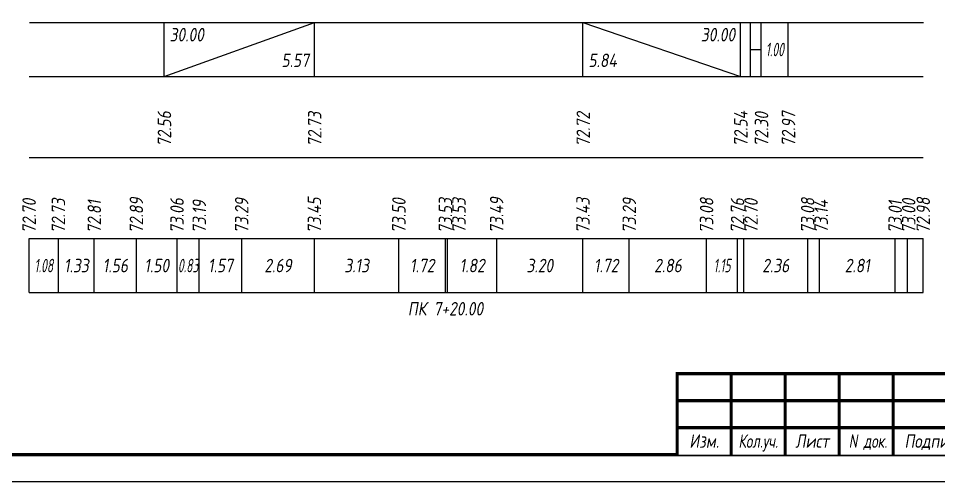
# Model space of a CAD drawing. Extents: x -717 to 1451, y -133302 to 233.
# Drawn here: x 78 to 248.4, y -11423.4 to -11337.7 of the extents above; entities that cross this region are included whole.
import ezdxf
from ezdxf.enums import TextEntityAlignment as Align

# ---------------------------------------------------------------- set-up
doc = ezdxf.new("R2010")
doc.units = 0
for name, color, linetype in [('Зарамочное оформление', 7, 'Continuous'), ('Код_510', 7, 'Continuous'), ('Код_516', 1, 'Continuous'), ('Подписи поперечников', 7, 'Continuous'), ('Таблица', 7, 'Continuous')]:
    doc.layers.add(name, color=color, linetype=linetype)
doc.styles.add('М', font='romand.shx', dxfattribs={"width": 0.8, "oblique": 10, "height": 2.5})

# ---------------------------------------------------------------- blocks, each defined once
blk = doc.blocks.new('Штамп')
at = {"linetype": 'Continuous'}
blk.add_wipeout([(199.95, -411.25), (384.95, -411.25), (384.95, -426.25), (199.95, -426.25)], dxfattribs=at).dxf.layer = 'Зарамочное оформление'
at = {"layer": 'Зарамочное оформление', "linetype": 'Continuous', "lineweight": -3, "const_width": 0.6, "flags": 128}
for points in [[(199.95, -426.25), (199.95, -411.25), (384.95, -411.25)], [(209.95, -411.25), (209.95, -426.25)], [(219.95, -411.25), (219.95, -426.25)], [(229.95, -411.25), (229.95, -426.25)], [(239.95, -411.25), (239.95, -426.25)], [(199.95, -416.25), (264.95, -416.25)], [(199.95, -421.25), (264.95, -421.25)]]:
    blk.add_lwpolyline(points, dxfattribs=at)
at = {"layer": 'Зарамочное оформление', "linetype": 'Continuous', "style": 'М', "oblique": 10}
for s, width, p in [('Изм.', 0.8, (204.95, -423.75)), ('Кол.уч.', 0.7, (214.95, -423.75)), ('Лист', 0.8, (224.95, -423.75)), ('N док.', 0.7, (235.28, -423.75)), ('Подпись', 0.8, (247.45, -423.75))]:
    blk.add_text(s, height=2.5, dxfattribs=dict(at, width=width)).set_placement(p, align=Align.MIDDLE_CENTER)
blk = doc.blocks.new('шифр')
blk.add_blockref('Штамп', (0, -11052))

msp = doc.modelspace()

# ---------------------------------------------------------------- linework, layer by layer
at = {"flags": 128}
msp.add_lwpolyline([(-30.054, -11423.421), (389.946, -11423.421), (389.946, -11126.421), (-30.054, -11126.421)], close=True, dxfattribs=at)
at = {"const_width": 0.6, "flags": 128}
msp.add_lwpolyline([(-10.054, -11418.421), (384.946, -11418.421), (384.946, -11131.421), (-10.054, -11131.421)], close=True, dxfattribs=at)
at = {"layer": 'Код_510'}
for p, q in [((79.946, -11388.421), (79.946, -11378.421)), ((85.364, -11388.421), (85.364, -11378.421)), ((92.015, -11388.421), (92.015, -11378.421)), ((99.805, -11388.421), (99.805, -11378.421)), ((107.329, -11388.421), (107.329, -11378.421)), ((111.457, -11388.421), (111.457, -11378.421)), ((119.304, -11388.421), (119.304, -11378.421)), ((132.771, -11388.421), (132.771, -11378.421)), ((148.417, -11388.421), (148.417, -11378.421)), ((157.041, -11388.421), (157.041, -11378.421)), ((157.444, -11388.421), (157.444, -11378.421)), ((166.521, -11388.421), (166.521, -11378.421)), ((182.501, -11388.421), (182.501, -11378.421)), ((191.08, -11388.421), (191.08, -11378.421)), ((205.392, -11388.421), (205.392, -11378.421)), ((211.129, -11388.421), (211.129, -11378.421)), ((212.289, -11388.421), (212.289, -11378.421)), ((224.114, -11388.421), (224.114, -11378.421)), ((226.275, -11388.421), (226.275, -11378.421)), ((240.324, -11388.421), (240.324, -11378.421)), ((242.583, -11388.421), (242.583, -11378.421)), ((245.514, -11388.421), (245.514, -11378.421))]:
    msp.add_line(p, q, dxfattribs=at)
at = {"layer": 'Код_516'}
for p, q in [((104.946, -11348.421), (104.946, -11338.421)), ((104.946, -11348.421), (132.771, -11338.421)), ((132.771, -11348.421), (132.771, -11338.421)), ((182.501, -11348.421), (182.501, -11338.421)), ((182.501, -11338.421), (211.682, -11348.421)), ((211.682, -11348.421), (211.682, -11338.421)), ((213.515, -11348.421), (213.515, -11338.421)), ((215.515, -11348.421), (215.515, -11338.421)), ((220.514, -11348.421), (220.514, -11338.421)), ((213.515, -11343.421), (215.515, -11343.421))]:
    msp.add_line(p, q, dxfattribs=at)
at = {"layer": 'Таблица'}
for p, q in [((80, -11338.421), (245.568, -11338.421)), ((79.946, -11348.421), (245.514, -11348.421)), ((79.946, -11363.421), (245.514, -11363.421)), ((79.946, -11378.421), (245.514, -11378.421)), ((79.946, -11388.421), (245.514, -11388.421))]:
    msp.add_line(p, q, dxfattribs=at)

# ---------------------------------------------------------------- texts
at = {"layer": 'Код_510', "style": 'М', "oblique": 10, "width": 0.8}
for s, p in [('73.45', (132.771, -11377.421)), ('73.49', (166.521, -11377.421)), ('72.70', (79.946, -11377.421)), ('72.73', (85.364, -11377.421)), ('72.81', (92.015, -11377.421)), ('72.89', (99.805, -11377.421)), ('73.06', (107.329, -11377.421)), ('73.19', (111.457, -11377.421)), ('73.29', (119.304, -11377.421)), ('73.50', (148.417, -11377.421)), ('73.53', (157.041, -11377.421)), ('73.53', (159.541, -11377.421)), ('73.43', (182.501, -11377.421)), ('73.29', (191.08, -11377.421)), ('73.08', (205.392, -11377.421)), ('72.76', (211.129, -11377.421)), ('72.70', (213.629, -11377.421)), ('73.08', (224.114, -11377.421)), ('73.14', (226.614, -11377.421)), ('73.01', (240.324, -11377.421)), ('73.00', (242.824, -11377.421)), ('72.98', (245.514, -11377.421))]:
    msp.add_text(s, height=2.5, rotation=90, dxfattribs=at).set_placement(p, align=Align.MIDDLE_LEFT)
at = {"layer": 'Код_510', "style": 'М', "oblique": 10}
for s, width, p in [('1.08', 0.6, (82.655, -11383.421)), ('1.33', 0.8, (88.689, -11383.421)), ('1.56', 0.8, (95.91, -11383.421)), ('1.50', 0.8, (103.567, -11383.421)), ('0.83', 0.6, (109.393, -11383.421)), ('1.57', 0.8, (115.381, -11383.421)), ('2.69', 0.8, (126.037, -11383.421)), ('3.13', 0.8, (140.594, -11383.421)), ('1.72', 0.8, (152.729, -11383.421)), ('1.82', 0.8, (161.982, -11383.421)), ('3.20', 0.8, (174.511, -11383.421)), ('1.72', 0.8, (186.79, -11383.421)), ('2.86', 0.8, (198.236, -11383.421)), ('1.15', 0.6, (208.26, -11383.421)), ('2.36', 0.8, (218.201, -11383.421)), ('2.81', 0.8, (233.299, -11383.421))]:
    msp.add_text(s, height=2.5, dxfattribs=dict(at, width=width)).set_placement(p, align=Align.MIDDLE_CENTER)
at = {"layer": 'Код_516', "style": 'М', "oblique": 10, "width": 0.8}
msp.add_text('30.00', height=2.5, dxfattribs=at).set_placement((105.946, -11339.421), align=Align.TOP_LEFT)
msp.add_text('30.00', height=2.5, dxfattribs=at).set_placement((210.682, -11339.421), align=Align.TOP_RIGHT)
at = {"layer": 'Код_516', "style": 'М', "oblique": 10, "width": 0.6}
msp.add_text('1.00', height=2.5, dxfattribs=at).set_placement((218.014, -11343.421), align=Align.MIDDLE_CENTER)
at = {"layer": 'Код_516', "style": 'М', "oblique": 10, "width": 0.8}
msp.add_text('5.57', height=2.5, dxfattribs=at).set_placement((131.771, -11347.421), align=Align.BOTTOM_RIGHT)
msp.add_text('5.84', height=2.5, dxfattribs=at).set_placement((183.501, -11347.421), align=Align.BOTTOM_LEFT)
for s, p in [('72.56', (105, -11361.371)), ('72.73', (132.825, -11361.371)), ('72.72', (182.555, -11361.371)), ('72.54', (211.736, -11361.371)), ('72.30', (215.569, -11361.371)), ('72.97', (220.568, -11361.371))]:
    msp.add_text(s, height=2.5, rotation=90, dxfattribs=at).set_placement(p, align=Align.MIDDLE_LEFT)
at = {"layer": 'Подписи поперечников', "style": 'М', "oblique": 10, "width": 0.8}
msp.add_text('ПК 7+20.00', height=2.5, dxfattribs=at).set_placement((157.041, -11393.421), align=Align.BOTTOM_CENTER)

# ---------------------------------------------------------------- next in the draw order: block references
msp.add_blockref('шифр', (0, 59.829))

doc.saveas('drawing.dxf')
